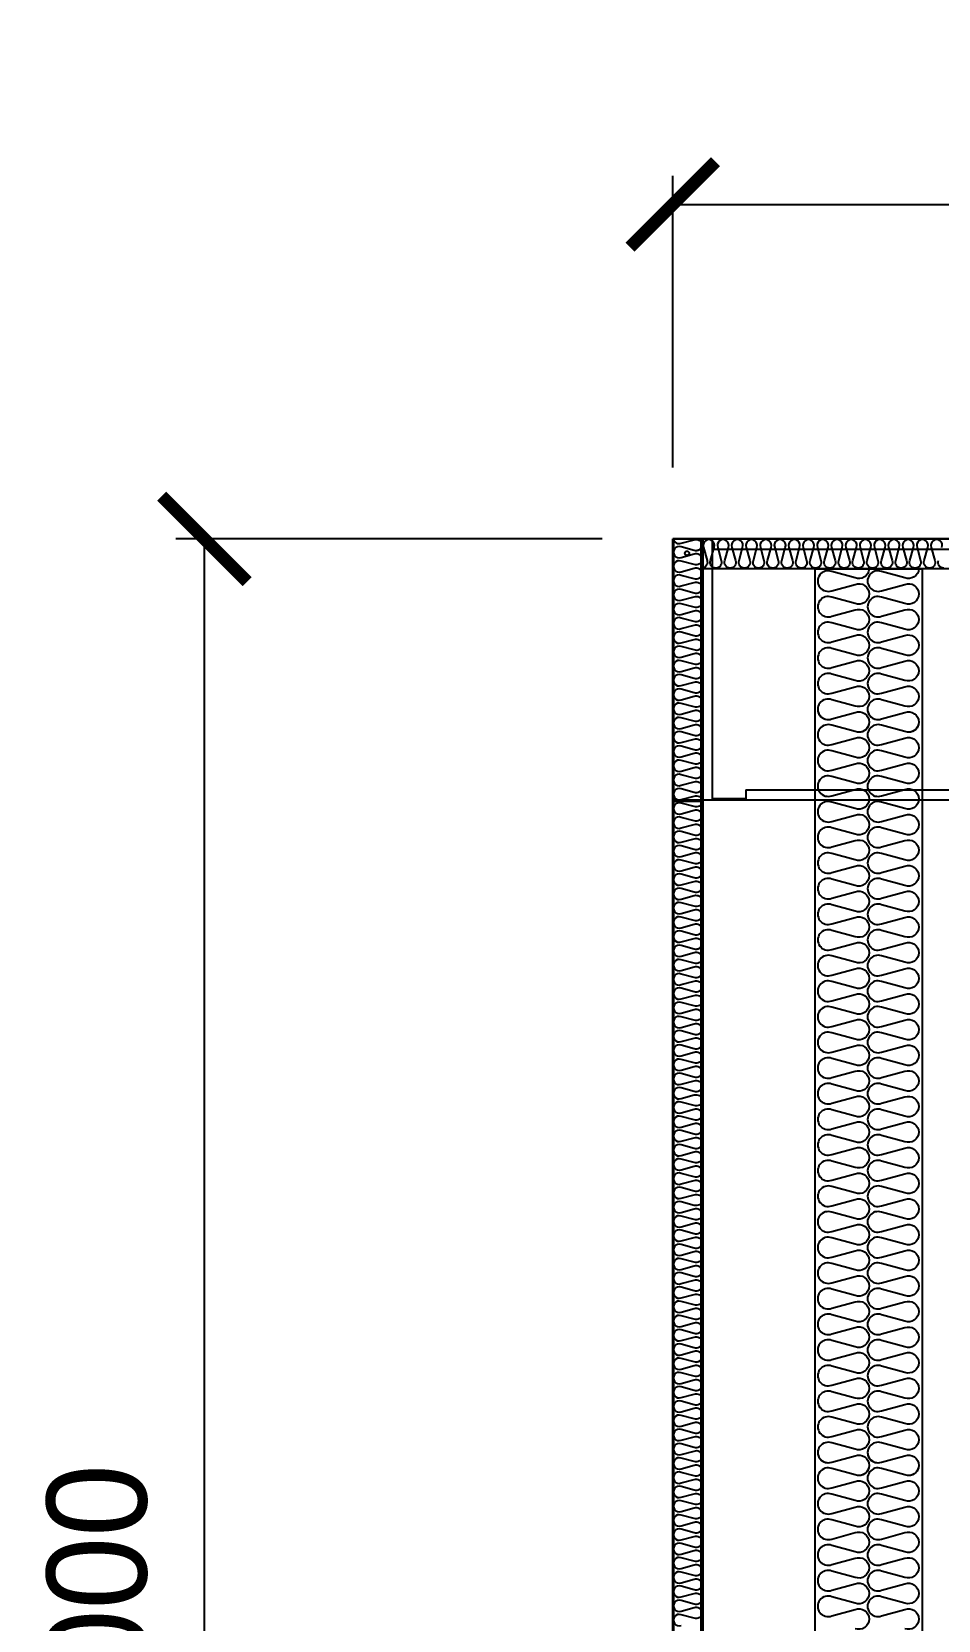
# Model space of a CAD drawing. Header units: millimetres. Extents: x 2686 to 32093, y 2268 to 23063.
# Drawn here: x 6023 to 7293, y 9801 to 12026 of the extents above; entities that cross this region are included whole.
import ezdxf

# ---------------------------------------------------------------- set-up
doc = ezdxf.new("R2010")
doc.units = ezdxf.units.MM
doc.linetypes.add('HIDDEN', pattern=[0.375, 0.25, -0.125])
for name, color, linetype in [('SMS', 220, 'Continuous'), ('냉각탑', 4, 'Continuous'), ('냉각탑_dim', 1, 'Continuous'), ('숨은선', 5, 'HIDDEN')]:
    doc.layers.add(name, color=color, linetype=linetype)
doc.styles.add('HY울릉도L', font='')
doc.styles.get('HY울릉도L').set_extended_font_data('HY울릉도L')
doc.dimstyles.new('성지DIM', dxfattribs={"dimtxt": 3.5, "dimasz": 3, "dimexe": 1, "dimexo": 2.5, "dimgap": 2, "dimtad": 1, "dimdec": 0, "dimzin": 3, "dimdsep": 46, "dimtxsty": 'HY울릉도L', "dimblk": 'ARCHTICK', "dimcen": -2, "dimclrd": 256, "dimclre": 256, "dimclrt": 7, "dimadec": 0, "dimazin": 0, "dimtfac": 1, "dimtdec": 0, "dimtofl": 0, "dimtmove": 0, "dimatfit": 3, "dimfxl": 1, "dimtolj": 1, "dimtzin": 0, "dimlwe": -1, "dimarcsym": 0})

# ---------------------------------------------------------------- blocks, each defined once
blk = doc.blocks.new('_ArchTick')
at = {"color": 0, "linetype": 'ByBlock', "const_width": 0.15}
blk.add_lwpolyline([(-0.5, -0.5), (0.5, 0.5)], dxfattribs=at)
blk = doc.blocks.new('*D286')
at = {"layer": 'Defpoints', "color": 0, "transparency": 16777216}
for p in [(9620.9, 11784.5), (6921.2, 11315.8), (9620.9, 11315.8)]:
    blk.add_point(p, dxfattribs=at)
at = {"layer": '냉각탑_dim', "transparency": 16777216}
for p, q in [((6921.2, 11415.8), (6921.2, 11824.5)), ((9620.9, 11415.8), (9620.9, 11824.5))]:
    blk.add_line(p, q, dxfattribs=at)
at = {"layer": '냉각탑_dim', "lineweight": -2, "transparency": 16777216}
blk.add_line((6921.2, 11784.5), (9620.9, 11784.5), dxfattribs=at)
at = {"layer": '냉각탑_dim', "lineweight": -2, "transparency": 16777216, "xscale": 120, "yscale": 120, "zscale": 120, "rotation": 180}
blk.add_blockref('_ArchTick', (6921.2, 11784.5), dxfattribs=at)
at = {"layer": '냉각탑_dim', "lineweight": -2, "transparency": 16777216, "xscale": 120, "yscale": 120, "zscale": 120}
blk.add_blockref('_ArchTick', (9620.9, 11784.5), dxfattribs=at)
at = {"layer": '냉각탑_dim', "color": 7, "transparency": 16777216, "insert": (8271, 11934.5), "char_height": 140, "attachment_point": 5, "style": 'HY울릉도L'}
blk.add_mtext('\\A1;2700', dxfattribs=at)
blk = doc.blocks.new('*D287')
at = {"layer": 'Defpoints', "color": 0, "transparency": 16777216}
for p in [(6264.9, 11315.8), (6922.1, 11315.8), (6922.1, 8315.8)]:
    blk.add_point(p, dxfattribs=at)
at = {"layer": '냉각탑_dim', "transparency": 16777216}
for p, q in [((6822.1, 11315.8), (6224.9, 11315.8)), ((6822.1, 8315.8), (6224.9, 8315.8))]:
    blk.add_line(p, q, dxfattribs=at)
at = {"layer": '냉각탑_dim', "lineweight": -2, "transparency": 16777216}
blk.add_line((6264.9, 8315.8), (6264.9, 11315.8), dxfattribs=at)
at = {"layer": '냉각탑_dim', "lineweight": -2, "transparency": 16777216, "xscale": 120, "yscale": 120, "zscale": 120}
for p, rotation in [((6264.9, 11315.8), 90), ((6264.9, 8315.8), 270)]:
    blk.add_blockref('_ArchTick', p, dxfattribs=dict(at, rotation=rotation))
at = {"layer": '냉각탑_dim', "color": 7, "transparency": 16777216, "insert": (6114.9, 9815.8), "char_height": 140, "attachment_point": 5, "rotation": 90, "style": 'HY울릉도L'}
blk.add_mtext('\\A1;3000', dxfattribs=at)
blk = doc.blocks.new('SP 200RT')
at = {"color": 7}
for p, q in [((-109298.6, -79919.9), (-109298.6, -82797.9)), ((-109148.6, -79919.9), (-109148.6, -82797.9))]:
    blk.add_line(p, q, dxfattribs=at)
blk.add_line((-109298.6, -79919.9), (-109148.6, -79919.9))
at = {"layer": 'SMS', "color": 5}
for points in [[(-109222.8, -79919.9, -0.504262), (-109242.3, -79932.4), (-109275.2, -79923.4, 1.449198), (-109275.2, -79950.3), (-109242.3, -79941.4, -0.524856), (-109222.8, -79954.8, -0.524856), (-109242.3, -79968.3), (-109275.2, -79959.4, 1.449198), (-109275.2, -79986.2), (-109242.3, -79977.3, -0.524856), (-109222.8, -79990.7, -0.524856), (-109242.3, -80004.2), (-109275.2, -79995.3, 1.449198), (-109275.2, -80022.1), (-109242.3, -80013.2, -0.524856), (-109222.8, -80026.7, -0.524856), (-109242.3, -80040.1), (-109275.2, -80031.2, 1.449198), (-109275.2, -80058), (-109242.3, -80049.1, -0.524856), (-109222.8, -80062.6, -0.524856), (-109242.3, -80076), (-109275.2, -80067.1, 1.449198), (-109275.2, -80093.9), (-109242.3, -80085, -0.524856), (-109222.8, -80098.5, -0.524856), (-109242.3, -80111.9), (-109275.2, -80103, 1.449198), (-109275.2, -80129.9), (-109242.3, -80121, -0.524856), (-109222.8, -80134.4, -0.417249), (-109237.3, -80148.7)], [(-109153.2, -79919.9, -0.504262), (-109172.6, -79932.4), (-109205.5, -79923.4, 1.449198), (-109205.5, -79950.3), (-109172.6, -79941.4, -0.524856), (-109153.2, -79954.8, -0.524856), (-109172.6, -79968.3), (-109205.5, -79959.4, 1.449198), (-109205.5, -79986.2), (-109172.6, -79977.3, -0.524856), (-109153.2, -79990.7, -0.524856), (-109172.6, -80004.2), (-109205.5, -79995.3, 1.449198), (-109205.5, -80022.1), (-109172.6, -80013.2, -0.524856), (-109153.2, -80026.7, -0.524856), (-109172.6, -80040.1), (-109205.5, -80031.2, 1.449198), (-109205.5, -80058), (-109172.6, -80049.1, -0.524856), (-109153.2, -80062.6, -0.524856), (-109172.6, -80076), (-109205.5, -80067.1, 1.449198), (-109205.5, -80093.9), (-109172.6, -80085, -0.524856), (-109153.2, -80098.5, -0.524856), (-109172.6, -80111.9), (-109205.5, -80103, 1.449198), (-109205.5, -80129.9), (-109172.6, -80121, -0.524856), (-109153.2, -80134.4, -0.417249), (-109167.7, -80148.7)], [(-109294.2, -80120, 0.446849), (-109275.2, -80129.9), (-109242.3, -80121, -0.524856), (-109222.8, -80134.4, -0.524856), (-109242.3, -80147.8), (-109275.2, -80138.9, 1.449198), (-109275.2, -80165.8), (-109242.3, -80156.9, -0.524856), (-109222.8, -80170.3, -0.524856), (-109242.3, -80183.7), (-109275.2, -80174.8, 1.449198), (-109275.2, -80201.7), (-109242.3, -80192.8, -0.524856), (-109222.8, -80206.2, -0.524856), (-109242.3, -80219.6), (-109275.2, -80210.7, 1.449198), (-109275.2, -80237.6), (-109242.3, -80228.7, -0.524856), (-109222.8, -80242.1, -0.524856), (-109242.3, -80255.5), (-109275.2, -80246.6, 1.449198), (-109275.2, -80273.5), (-109242.3, -80264.6, -0.524856), (-109222.8, -80278, -0.524856), (-109242.3, -80291.5), (-109275.2, -80282.5, 1.449198), (-109275.2, -80309.4), (-109242.3, -80300.5, -0.524856), (-109222.8, -80313.9, -0.524856), (-109242.3, -80327.4), (-109275.2, -80318.5, 1.449198), (-109275.2, -80345.3), (-109242.3, -80336.4, -0.524856), (-109222.8, -80349.8, -0.524856), (-109242.3, -80363.3), (-109275.2, -80354.4, 1.449198), (-109275.2, -80381.2), (-109242.3, -80372.3, -0.524856), (-109222.8, -80385.8, -0.524856), (-109242.3, -80399.2), (-109275.2, -80390.3, 1.449198), (-109275.2, -80417.1), (-109242.3, -80408.2, -0.524856), (-109222.8, -80421.7, -0.524856), (-109242.3, -80435.1), (-109275.2, -80426.2, 1.449198), (-109275.2, -80453), (-109242.3, -80444.1, -0.524856), (-109222.8, -80457.6, -0.524856), (-109242.3, -80471), (-109275.2, -80462.1, 1.449198), (-109275.2, -80489), (-109242.3, -80480.1, -0.524856), (-109222.8, -80493.5, -0.524856), (-109242.3, -80506.9), (-109275.2, -80498, 1.449198), (-109275.2, -80524.9), (-109242.3, -80516, -0.524856), (-109222.8, -80529.4, -0.524856), (-109242.3, -80542.8), (-109275.2, -80533.9, 1.449198), (-109275.2, -80560.8), (-109242.3, -80551.9, -0.524856), (-109222.8, -80565.3, -0.524856), (-109242.3, -80578.7), (-109275.2, -80569.8, 1.449198), (-109275.2, -80596.7), (-109242.3, -80587.8, -0.524856), (-109222.8, -80601.2, -0.524856), (-109242.3, -80614.6), (-109275.2, -80605.7, 1.449198), (-109275.2, -80632.6), (-109242.3, -80623.7, -0.524856), (-109222.8, -80637.1, -0.524856), (-109242.3, -80650.6), (-109275.2, -80641.6, 1.449198), (-109275.2, -80668.5), (-109242.3, -80659.6, -0.524856), (-109222.8, -80673, -0.524856), (-109242.3, -80686.5), (-109275.2, -80677.6, 1.449198), (-109275.2, -80704.4), (-109242.3, -80695.5, -0.524856), (-109222.8, -80708.9, -0.524856), (-109242.3, -80722.4), (-109275.2, -80713.5, 1.449198), (-109275.2, -80740.3), (-109242.3, -80731.4, -0.524856), (-109222.8, -80744.9, -0.524856), (-109242.3, -80758.3), (-109275.2, -80749.4, 1.449198), (-109275.2, -80776.2), (-109242.3, -80767.3, -0.524856), (-109222.8, -80780.8, -0.524856), (-109242.3, -80794.2), (-109275.2, -80785.3, 1.449198), (-109275.2, -80812.1), (-109242.3, -80803.2, -0.524856), (-109222.8, -80816.7, -0.524856), (-109242.3, -80830.1), (-109275.2, -80821.2, 1.449198), (-109275.2, -80848.1), (-109242.3, -80839.2, -0.524856), (-109222.8, -80852.6, -0.524856), (-109242.3, -80866), (-109275.2, -80857.1, 1.449198), (-109275.2, -80884), (-109242.3, -80875.1, -0.524856), (-109222.8, -80888.5, -0.524856), (-109242.3, -80901.9), (-109275.2, -80893, 1.449198), (-109275.2, -80919.9), (-109242.3, -80911, -0.524856), (-109222.8, -80924.4, -0.524856), (-109242.3, -80937.8), (-109275.2, -80928.9, 1.449198), (-109275.2, -80955.8), (-109242.3, -80946.9, -0.524856), (-109222.8, -80960.3, -0.524856), (-109242.3, -80973.7), (-109275.2, -80964.8, 1.449198), (-109275.2, -80991.7), (-109242.3, -80982.8, -0.524856), (-109222.8, -80996.2, -0.524856), (-109242.3, -81009.7), (-109275.2, -81000.7, 1.449198), (-109275.2, -81027.6), (-109242.3, -81018.7, -0.524856), (-109222.8, -81032.1, -0.524856), (-109242.3, -81045.6), (-109275.2, -81036.7, 1.449198), (-109275.2, -81063.5), (-109242.3, -81054.6, -0.524856), (-109222.8, -81068, -0.524856), (-109242.3, -81081.5), (-109275.2, -81072.6, 1.449198), (-109275.2, -81099.4), (-109242.3, -81090.5, -0.524856), (-109222.8, -81104, -0.524856), (-109242.3, -81117.4), (-109275.2, -81108.5, 1.449198), (-109275.2, -81135.3), (-109242.3, -81126.4, -0.524856), (-109222.8, -81139.9, -0.524856), (-109242.3, -81153.3), (-109275.2, -81144.4, 1.449198), (-109275.2, -81171.2), (-109242.3, -81162.3, -0.524856), (-109222.8, -81175.8, -0.417249), (-109237.3, -81190.1)], [(-109224.5, -80120, 0.446849), (-109205.5, -80129.9), (-109172.6, -80121, -0.524856), (-109153.2, -80134.4, -0.524856), (-109172.6, -80147.8), (-109205.5, -80138.9, 1.449198), (-109205.5, -80165.8), (-109172.6, -80156.9, -0.524856), (-109153.2, -80170.3, -0.524856), (-109172.6, -80183.7), (-109205.5, -80174.8, 1.449198), (-109205.5, -80201.7), (-109172.6, -80192.8, -0.524856), (-109153.2, -80206.2, -0.524856), (-109172.6, -80219.6), (-109205.5, -80210.7, 1.449198), (-109205.5, -80237.6), (-109172.6, -80228.7, -0.524856), (-109153.2, -80242.1, -0.524856), (-109172.6, -80255.5), (-109205.5, -80246.6, 1.449198), (-109205.5, -80273.5), (-109172.6, -80264.6, -0.524856), (-109153.2, -80278, -0.524856), (-109172.6, -80291.5), (-109205.5, -80282.5, 1.449198), (-109205.5, -80309.4), (-109172.6, -80300.5, -0.524856), (-109153.2, -80313.9, -0.524856), (-109172.6, -80327.4), (-109205.5, -80318.5, 1.449198), (-109205.5, -80345.3), (-109172.6, -80336.4, -0.524856), (-109153.2, -80349.8, -0.524856), (-109172.6, -80363.3), (-109205.5, -80354.4, 1.449198), (-109205.5, -80381.2), (-109172.6, -80372.3, -0.524856), (-109153.2, -80385.8, -0.524856), (-109172.6, -80399.2), (-109205.5, -80390.3, 1.449198), (-109205.5, -80417.1), (-109172.6, -80408.2, -0.524856), (-109153.2, -80421.7, -0.524856), (-109172.6, -80435.1), (-109205.5, -80426.2, 1.449198), (-109205.5, -80453), (-109172.6, -80444.1, -0.524856), (-109153.2, -80457.6, -0.524856), (-109172.6, -80471), (-109205.5, -80462.1, 1.449198), (-109205.5, -80489), (-109172.6, -80480.1, -0.524856), (-109153.2, -80493.5, -0.524856), (-109172.6, -80506.9), (-109205.5, -80498, 1.449198), (-109205.5, -80524.9), (-109172.6, -80516, -0.524856), (-109153.2, -80529.4, -0.524856), (-109172.6, -80542.8), (-109205.5, -80533.9, 1.449198), (-109205.5, -80560.8), (-109172.6, -80551.9, -0.524856), (-109153.2, -80565.3, -0.524856), (-109172.6, -80578.7), (-109205.5, -80569.8, 1.449198), (-109205.5, -80596.7), (-109172.6, -80587.8, -0.524856), (-109153.2, -80601.2, -0.524856), (-109172.6, -80614.6), (-109205.5, -80605.7, 1.449198), (-109205.5, -80632.6), (-109172.6, -80623.7, -0.524856), (-109153.2, -80637.1, -0.524856), (-109172.6, -80650.6), (-109205.5, -80641.6, 1.449198), (-109205.5, -80668.5), (-109172.6, -80659.6, -0.524856), (-109153.2, -80673, -0.524856), (-109172.6, -80686.5), (-109205.5, -80677.6, 1.449198), (-109205.5, -80704.4), (-109172.6, -80695.5, -0.524856), (-109153.2, -80708.9, -0.524856), (-109172.6, -80722.4), (-109205.5, -80713.5, 1.449198), (-109205.5, -80740.3), (-109172.6, -80731.4, -0.524856), (-109153.2, -80744.9, -0.524856), (-109172.6, -80758.3), (-109205.5, -80749.4, 1.449198), (-109205.5, -80776.2), (-109172.6, -80767.3, -0.524856), (-109153.2, -80780.8, -0.524856), (-109172.6, -80794.2), (-109205.5, -80785.3, 1.449198), (-109205.5, -80812.1), (-109172.6, -80803.2, -0.524856), (-109153.2, -80816.7, -0.524856), (-109172.6, -80830.1), (-109205.5, -80821.2, 1.449198), (-109205.5, -80848.1), (-109172.6, -80839.2, -0.524856), (-109153.2, -80852.6, -0.524856), (-109172.6, -80866), (-109205.5, -80857.1, 1.449198), (-109205.5, -80884), (-109172.6, -80875.1, -0.524856), (-109153.2, -80888.5, -0.524856), (-109172.6, -80901.9), (-109205.5, -80893, 1.449198), (-109205.5, -80919.9), (-109172.6, -80911, -0.524856), (-109153.2, -80924.4, -0.524856), (-109172.6, -80937.8), (-109205.5, -80928.9, 1.449198), (-109205.5, -80955.8), (-109172.6, -80946.9, -0.524856), (-109153.2, -80960.3, -0.524856), (-109172.6, -80973.7), (-109205.5, -80964.8, 1.449198), (-109205.5, -80991.7), (-109172.6, -80982.8, -0.524856), (-109153.2, -80996.2, -0.524856), (-109172.6, -81009.7), (-109205.5, -81000.7, 1.449198), (-109205.5, -81027.6), (-109172.6, -81018.7, -0.524856), (-109153.2, -81032.1, -0.524856), (-109172.6, -81045.6), (-109205.5, -81036.7, 1.449198), (-109205.5, -81063.5), (-109172.6, -81054.6, -0.524856), (-109153.2, -81068, -0.524856), (-109172.6, -81081.5), (-109205.5, -81072.6, 1.449198), (-109205.5, -81099.4), (-109172.6, -81090.5, -0.524856), (-109153.2, -81104, -0.524856), (-109172.6, -81117.4), (-109205.5, -81108.5, 1.449198), (-109205.5, -81135.3), (-109172.6, -81126.4, -0.524856), (-109153.2, -81139.9, -0.524856), (-109172.6, -81153.3), (-109205.5, -81144.4, 1.449198), (-109205.5, -81171.2), (-109172.6, -81162.3, -0.524856), (-109153.2, -81175.8, -0.417249), (-109167.7, -81190.1)], [(-109294.2, -81161.4, 0.446849), (-109275.2, -81171.2), (-109242.3, -81162.3, -0.524856), (-109222.8, -81175.8, -0.524856), (-109242.3, -81189.2), (-109275.2, -81180.3, 1.449198), (-109275.2, -81207.2), (-109242.3, -81198.3, -0.524856), (-109222.8, -81211.7, -0.524856), (-109242.3, -81225.1), (-109275.2, -81216.2, 1.449198), (-109275.2, -81243.1), (-109242.3, -81234.2, -0.524856), (-109222.8, -81247.6, -0.524856), (-109242.3, -81261), (-109275.2, -81252.1, 1.449198), (-109275.2, -81279), (-109242.3, -81270.1, -0.524856), (-109222.8, -81283.5, -0.524856), (-109242.3, -81296.9), (-109275.2, -81288, 1.449198), (-109275.2, -81314.9), (-109242.3, -81306, -0.524856), (-109222.8, -81319.4, -0.524856), (-109242.3, -81332.8), (-109275.2, -81323.9, 1.449198), (-109275.2, -81350.8), (-109242.3, -81341.9, -0.524856), (-109222.8, -81355.3, -0.524856), (-109242.3, -81368.8), (-109275.2, -81359.8, 1.449198), (-109275.2, -81386.7), (-109242.3, -81377.8, -0.524856), (-109222.8, -81391.2, -0.524856), (-109242.3, -81404.7)], [(-109224.5, -81161.4, 0.446849), (-109205.5, -81171.2), (-109172.6, -81162.3, -0.524856), (-109153.2, -81175.8, -0.524856), (-109172.6, -81189.2), (-109205.5, -81180.3, 1.449198), (-109205.5, -81207.2), (-109172.6, -81198.3, -0.524856), (-109153.2, -81211.7, -0.524856), (-109172.6, -81225.1), (-109205.5, -81216.2, 1.449198), (-109205.5, -81243.1), (-109172.6, -81234.2, -0.524856), (-109153.2, -81247.6, -0.524856), (-109172.6, -81261), (-109205.5, -81252.1, 1.449198), (-109205.5, -81279), (-109172.6, -81270.1, -0.524856), (-109153.2, -81283.5, -0.524856), (-109172.6, -81296.9), (-109205.5, -81288, 1.449198), (-109205.5, -81314.9), (-109172.6, -81306, -0.524856), (-109153.2, -81319.4, -0.524856), (-109172.6, -81332.8), (-109205.5, -81323.9, 1.449198), (-109205.5, -81350.8), (-109172.6, -81341.9, -0.524856), (-109153.2, -81355.3, -0.524856), (-109172.6, -81368.8), (-109205.5, -81359.8, 1.449198), (-109205.5, -81386.7), (-109172.6, -81377.8, -0.524856), (-109153.2, -81391.2, -0.524856), (-109172.6, -81404.7)]]:
    blk.add_lwpolyline(points, format="xyb", dxfattribs=at)
blk = doc.blocks.new('3')
for p, q in [((8776.2, 11315.8), (6921.2, 11315.8)), ((6921.2, 11315.8), (6921.2, 8315.8)), ((6922.1, 11315.8), (6922.1, 10950.2)), ((6922.1, 11315.8), (6960.5, 11315.8)), ((6960.5, 11315.8), (6960.5, 10950.2)), ((6962.4, 11315.8), (6962.4, 10950.2)), ((6962.4, 11315.8), (9620.9, 11315.8)), ((6976.5, 11315.8), (6976.5, 10950.2)), ((6976.5, 11301.7), (9620.9, 11301.7)), ((6922.1, 10950.2), (6960.5, 10950.2)), ((6962.4, 10950.2), (9620.9, 10950.2)), ((6976.5, 10952), (7023.4, 10952)), ((7023.4, 10964.2), (9620.9, 10964.2)), ((7023.4, 10964.2), (7023.4, 10950.2)), ((6922.1, 10948.3), (6922.1, 8786.4)), ((6922.1, 10948.3), (6960.5, 10948.3)), ((6960.5, 10948.3), (6960.5, 8786.4))]:
    blk.add_line(p, q)
at = {"color": 7}
for p, q in [((6921.2, 11315.8), (8776.2, 11315.8)), ((6921.2, 11315.8), (6921.2, 8315.8)), ((6963.2, 11315.8), (6963.2, 8395.8)), ((9579.2, 11273.8), (6963.2, 11273.8))]:
    blk.add_line(p, q, dxfattribs=at)
at = {"ltscale": 500}
blk.add_lwpolyline([(6921.2, 11315.8), (9620.9, 11315.8), (9620.9, 8315.8), (6921.2, 8315.8)], close=True, dxfattribs=at)
blk.add_circle((6941.2, 11295.8), 3)
at = {"layer": 'SMS', "color": 5}
for points in [[(6922.3, 11315.8, 0.468181), (6932.9, 11309.8), (6951.2, 11314.7, -0.524856), (6962, 11307.3, -0.524856), (6951.2, 11299.8), (6932.9, 11304.7, 1.449198), (6932.9, 11289.8), (6951.2, 11294.8, -0.524856), (6962, 11287.3, -0.524856), (6951.2, 11279.9), (6932.9, 11284.8, 1.449198), (6932.9, 11269.9), (6951.2, 11274.8, -0.524856), (6962, 11267.4, -0.524856), (6951.2, 11259.9), (6932.9, 11264.8, 1.449198), (6932.9, 11249.9), (6951.2, 11254.9, -0.524856), (6962, 11247.4, -0.524856), (6951.2, 11240), (6932.9, 11244.9, 1.449198), (6932.9, 11230), (6951.2, 11234.9, -0.524856), (6962, 11227.5, -0.524856), (6951.2, 11220), (6932.9, 11224.9, 1.449198), (6932.9, 11210), (6951.2, 11215, -0.524856), (6962, 11207.5, -0.524856), (6951.2, 11200.1), (6932.9, 11205, 1.449198), (6932.9, 11190.1), (6951.2, 11195, -0.524856), (6962, 11187.6, -0.524856), (6951.2, 11180.1), (6932.9, 11185, 1.449198), (6932.9, 11170.1), (6951.2, 11175.1, -0.524856), (6962, 11167.6, -0.524856), (6951.2, 11160.2), (6932.9, 11165.1, 1.449198), (6932.9, 11150.2), (6951.2, 11155.1, -0.524856), (6962, 11147.7, -0.524856), (6951.2, 11140.2), (6932.9, 11145.1, 1.449198), (6932.9, 11130.2), (6951.2, 11135.2, -0.524856), (6962, 11127.7, -0.524856), (6951.2, 11120.3), (6932.9, 11125.2, 1.449198), (6932.9, 11110.3), (6951.2, 11115.2, -0.524856), (6962, 11107.8, -0.524856), (6951.2, 11100.3), (6932.9, 11105.2, 1.449198), (6932.9, 11090.3), (6951.2, 11095.3, -0.524856), (6962, 11087.8, -0.524856), (6951.2, 11080.4), (6932.9, 11085.3, 1.449198), (6932.9, 11070.4), (6951.2, 11075.3, -0.524856), (6962, 11067.9, -0.524856), (6951.2, 11060.4), (6932.9, 11065.3, 1.449198), (6932.9, 11050.4), (6951.2, 11055.4, -0.524856), (6962, 11047.9, -0.524856), (6951.2, 11040.5), (6932.9, 11045.4, 1.449198), (6932.9, 11030.5), (6951.2, 11035.4, -0.524856), (6962, 11028, -0.524856), (6951.2, 11020.5), (6932.9, 11025.4, 1.449198), (6932.9, 11010.5), (6951.2, 11015.5, -0.524856), (6962, 11008, -0.524856), (6951.2, 11000.6), (6932.9, 11005.5, 1.449198), (6932.9, 10990.6), (6951.2, 10995.5, -0.524856), (6962, 10988.1, -0.524856), (6951.2, 10980.6), (6932.9, 10985.5, 1.449198), (6932.9, 10970.6), (6951.2, 10975.6, -0.524856), (6962, 10968.1, -0.524856), (6951.2, 10960.7), (6932.9, 10965.6, 1.449198), (6932.9, 10950.7), (6951.2, 10955.6, -0.524856), (6962, 10948.2, -0.524856), (6951.2, 10940.7), (6932.9, 10945.6, 1.449198), (6932.9, 10930.7), (6951.2, 10935.7, -0.524856), (6962, 10928.2, -0.524856), (6951.2, 10920.8), (6932.9, 10925.7, 1.449198), (6932.9, 10910.8), (6951.2, 10915.7, -0.524856), (6962, 10908.3, -0.524856), (6951.2, 10900.8), (6932.9, 10905.7, 1.449198), (6932.9, 10890.8), (6951.2, 10895.8, -0.524856), (6962, 10888.3, -0.524856), (6951.2, 10880.9), (6932.9, 10885.8, 1.449198), (6932.9, 10870.9), (6951.2, 10875.8, -0.524856), (6962, 10868.4, -0.524856), (6951.2, 10860.9), (6932.9, 10865.8, 1.449198), (6932.9, 10850.9), (6951.2, 10855.9, -0.524856), (6962, 10848.4, -0.524856), (6951.2, 10841), (6932.9, 10845.9, 1.449198), (6932.9, 10831), (6951.2, 10835.9, -0.524856), (6962, 10828.5, -0.524856), (6951.2, 10821), (6932.9, 10825.9, 1.449198), (6932.9, 10811), (6951.2, 10816, -0.524856), (6962, 10808.5, -0.524856), (6951.2, 10801.1), (6932.9, 10806, 1.449198), (6932.9, 10791.1), (6951.2, 10796, -0.524856), (6962, 10788.6, -0.524856), (6951.2, 10781.1), (6932.9, 10786, 1.449198), (6932.9, 10771.1), (6951.2, 10776.1, -0.524856), (6962, 10768.6, -0.524856), (6951.2, 10761.2), (6932.9, 10766.1, 1.449198), (6932.9, 10751.2), (6951.2, 10756.1, -0.524856), (6962, 10748.7, -0.417249), (6954, 10740.7)], [(6922.3, 11315.8, 0.468181), (6932.9, 11309.8), (6951.2, 11314.7, -0.524856), (6962, 11307.3, -0.417249), (6954, 11299.3)], [(7069.5, 11314.6, 0.446849), (7064, 11304), (7068.9, 11285.7, -0.524856), (7061.5, 11274.9, -0.524856), (7054, 11285.7), (7059, 11304, 1.449198), (7044.1, 11304), (7049, 11285.7, -0.524856), (7041.5, 11274.9, -0.524856), (7034.1, 11285.7), (7039, 11304, 1.449198), (7024.1, 11304), (7029, 11285.7, -0.524856), (7021.6, 11274.9, -0.524856), (7014.1, 11285.7), (7019.1, 11304, 1.449198), (7004.2, 11304), (7009.1, 11285.7, -0.524856), (7001.6, 11274.9, -0.524856), (6994.2, 11285.7), (6999.1, 11304, 1.449198), (6984.2, 11304), (6989.1, 11285.7, -0.524856), (6981.7, 11274.9, -0.524856), (6974.2, 11285.7), (6979.2, 11304, 1.449198), (6964.3, 11304), (6969.2, 11285.7, -0.468559), (6963.2, 11275.1, -0.468559)], [(7300.9, 11274.9, -0.524856), (7293.4, 11285.7)], [(7298.4, 11304, 1.449198), (7283.5, 11304), (7288.4, 11285.7, -0.524856), (7280.9, 11274.9, -0.524856), (7273.5, 11285.7), (7278.4, 11304, 1.449198), (7263.5, 11304), (7268.4, 11285.7, -0.524856), (7261, 11274.9, -0.524856), (7253.5, 11285.7), (7258.5, 11304, 1.449198), (7243.6, 11304), (7248.5, 11285.7, -0.524856), (7241, 11274.9, -0.524856), (7233.6, 11285.7), (7238.5, 11304, 1.449198), (7223.6, 11304), (7228.5, 11285.7, -0.524856), (7221.1, 11274.9, -0.524856), (7213.6, 11285.7), (7218.6, 11304, 1.449198), (7203.7, 11304), (7208.6, 11285.7, -0.524856), (7201.1, 11274.9, -0.524856), (7193.7, 11285.7), (7198.6, 11304, 1.449198), (7183.7, 11304), (7188.6, 11285.7, -0.524856), (7181.2, 11274.9, -0.524856), (7173.7, 11285.7), (7178.7, 11304, 1.449198), (7163.8, 11304), (7168.7, 11285.7, -0.524856), (7161.2, 11274.9, -0.524856), (7153.8, 11285.7), (7158.7, 11304, 1.449198), (7143.8, 11304), (7148.7, 11285.7, -0.524856), (7141.3, 11274.9, -0.524856), (7133.8, 11285.7), (7138.8, 11304, 1.449198), (7123.9, 11304), (7128.8, 11285.7, -0.524856), (7121.3, 11274.9, -0.524856), (7113.9, 11285.7), (7118.8, 11304, 1.449198), (7103.9, 11304), (7108.8, 11285.7, -0.524856), (7101.4, 11274.9, -0.524856), (7093.9, 11285.7), (7098.9, 11304, 1.449198), (7084, 11304), (7088.9, 11285.7, -0.524856), (7081.4, 11274.9, -0.524856), (7074, 11285.7), (7078.9, 11304, 1.449198), (7064, 11304), (7068.9, 11285.7, -0.524856), (7061.5, 11274.9, -0.417249), (7053.5, 11283)], [(6922.4, 10756.6, 0.446849), (6932.9, 10751.2), (6951.2, 10756.1, -0.524856), (6962, 10748.7, -0.524856), (6951.2, 10741.2), (6932.9, 10746.1, 1.449198), (6932.9, 10731.2), (6951.2, 10736.2, -0.524856), (6962, 10728.7, -0.524856), (6951.2, 10721.3), (6932.9, 10726.2, 1.449198), (6932.9, 10711.3), (6951.2, 10716.2, -0.524856), (6962, 10708.8, -0.524856), (6951.2, 10701.3), (6932.9, 10706.2, 1.449198), (6932.9, 10691.3), (6951.2, 10696.3, -0.524856), (6962, 10688.8, -0.524856), (6951.2, 10681.4), (6932.9, 10686.3, 1.449198), (6932.9, 10671.4), (6951.2, 10676.3, -0.524856), (6962, 10668.9, -0.524856), (6951.2, 10661.4), (6932.9, 10666.3, 1.449198), (6932.9, 10651.4), (6951.2, 10656.4, -0.524856), (6962, 10648.9, -0.524856), (6951.2, 10641.5), (6932.9, 10646.4, 1.449198), (6932.9, 10631.5), (6951.2, 10636.4, -0.524856), (6962, 10629, -0.524856), (6951.2, 10621.5), (6932.9, 10626.4, 1.449198), (6932.9, 10611.5), (6951.2, 10616.5, -0.524856), (6962, 10609, -0.524856), (6951.2, 10601.6), (6932.9, 10606.5, 1.449198), (6932.9, 10591.6), (6951.2, 10596.5, -0.524856), (6962, 10589.1, -0.524856), (6951.2, 10581.6), (6932.9, 10586.5, 1.449198), (6932.9, 10571.6), (6951.2, 10576.6, -0.524856), (6962, 10569.1, -0.524856), (6951.2, 10561.7), (6932.9, 10566.6, 1.449198), (6932.9, 10551.7), (6951.2, 10556.6, -0.524856), (6962, 10549.2, -0.524856), (6951.2, 10541.7), (6932.9, 10546.6, 1.449198), (6932.9, 10531.7), (6951.2, 10536.7, -0.524856), (6962, 10529.2, -0.524856), (6951.2, 10521.8), (6932.9, 10526.7, 1.449198), (6932.9, 10511.8), (6951.2, 10516.7, -0.524856), (6962, 10509.3, -0.524856), (6951.2, 10501.8), (6932.9, 10506.7, 1.449198), (6932.9, 10491.8), (6951.2, 10496.8, -0.524856), (6962, 10489.3, -0.524856), (6951.2, 10481.9), (6932.9, 10486.8, 1.449198), (6932.9, 10471.9), (6951.2, 10476.8, -0.524856), (6962, 10469.4, -0.524856), (6951.2, 10461.9), (6932.9, 10466.8, 1.449198), (6932.9, 10451.9), (6951.2, 10456.9, -0.524856), (6962, 10449.4, -0.524856), (6951.2, 10442), (6932.9, 10446.9, 1.449198), (6932.9, 10432), (6951.2, 10436.9, -0.524856), (6962, 10429.5, -0.524856), (6951.2, 10422), (6932.9, 10426.9, 1.449198), (6932.9, 10412), (6951.2, 10417, -0.524856), (6962, 10409.5, -0.524856), (6951.2, 10402.1), (6932.9, 10407, 1.449198), (6932.9, 10392.1), (6951.2, 10397, -0.524856), (6962, 10389.6, -0.524856), (6951.2, 10382.1), (6932.9, 10387, 1.449198), (6932.9, 10372.1), (6951.2, 10377.1, -0.524856), (6962, 10369.6, -0.524856), (6951.2, 10362.2), (6932.9, 10367.1, 1.449198), (6932.9, 10352.2), (6951.2, 10357.1, -0.524856), (6962, 10349.7, -0.524856), (6951.2, 10342.2), (6932.9, 10347.1, 1.449198), (6932.9, 10332.2), (6951.2, 10337.2, -0.524856), (6962, 10329.7, -0.524856), (6951.2, 10322.3), (6932.9, 10327.2, 1.449198), (6932.9, 10312.3), (6951.2, 10317.2, -0.524856), (6962, 10309.8, -0.524856), (6951.2, 10302.3), (6932.9, 10307.2, 1.449198), (6932.9, 10292.3), (6951.2, 10297.3, -0.524856), (6962, 10289.8, -0.524856), (6951.2, 10282.4), (6932.9, 10287.3, 1.449198), (6932.9, 10272.4), (6951.2, 10277.3, -0.524856), (6962, 10269.9, -0.524856), (6951.2, 10262.4), (6932.9, 10267.3, 1.449198), (6932.9, 10252.4), (6951.2, 10257.4, -0.524856), (6962, 10249.9, -0.524856), (6951.2, 10242.5), (6932.9, 10247.4, 1.449198), (6932.9, 10232.5), (6951.2, 10237.4, -0.524856), (6962, 10230, -0.524856), (6951.2, 10222.5), (6932.9, 10227.4, 1.449198), (6932.9, 10212.5), (6951.2, 10217.5, -0.524856), (6962, 10210, -0.524856), (6951.2, 10202.6), (6932.9, 10207.5, 1.449198), (6932.9, 10192.6), (6951.2, 10197.5, -0.524856), (6962, 10190.1, -0.524856), (6951.2, 10182.6), (6932.9, 10187.5, 1.449198), (6932.9, 10172.6), (6951.2, 10177.6, -0.524856), (6962, 10170.1, -0.417249), (6954, 10162.1)], [(6922.4, 10178.1, 0.446849), (6932.9, 10172.6), (6951.2, 10177.6, -0.524856), (6962, 10170.1, -0.524856), (6951.2, 10162.7), (6932.9, 10167.6, 1.449198), (6932.9, 10152.7), (6951.2, 10157.6, -0.524856), (6962, 10150.2, -0.524856), (6951.2, 10142.7), (6932.9, 10147.6, 1.449198), (6932.9, 10132.7), (6951.2, 10137.7, -0.524856), (6962, 10130.2, -0.524856), (6951.2, 10122.8), (6932.9, 10127.7, 1.449198), (6932.9, 10112.8), (6951.2, 10117.7, -0.524856), (6962, 10110.3, -0.524856), (6951.2, 10102.8), (6932.9, 10107.7, 1.449198), (6932.9, 10092.8), (6951.2, 10097.8, -0.524856), (6962, 10090.3, -0.524856), (6951.2, 10082.9), (6932.9, 10087.8, 1.449198), (6932.9, 10072.9), (6951.2, 10077.8, -0.524856), (6962, 10070.4, -0.524856), (6951.2, 10062.9), (6932.9, 10067.8, 1.449198), (6932.9, 10052.9), (6951.2, 10057.9, -0.524856), (6962, 10050.4, -0.524856), (6951.2, 10043), (6932.9, 10047.9, 1.449198), (6932.9, 10033), (6951.2, 10037.9, -0.524856), (6962, 10030.5, -0.524856), (6951.2, 10023), (6932.9, 10027.9, 1.449198), (6932.9, 10013), (6951.2, 10018, -0.524856), (6962, 10010.5, -0.524856), (6951.2, 10003.1), (6932.9, 10008, 1.449198), (6932.9, 9993.1), (6951.2, 9998, -0.524856), (6962, 9990.6, -0.524856), (6951.2, 9983.1), (6932.9, 9988, 1.449198), (6932.9, 9973.1), (6951.2, 9978.1, -0.524856), (6962, 9970.6, -0.524856), (6951.2, 9963.2), (6932.9, 9968.1, 1.449198), (6932.9, 9953.2), (6951.2, 9958.1, -0.524856), (6962, 9950.7, -0.524856), (6951.2, 9943.2), (6932.9, 9948.1, 1.449198), (6932.9, 9933.2), (6951.2, 9938.2, -0.524856), (6962, 9930.7, -0.524856), (6951.2, 9923.3), (6932.9, 9928.2, 1.449198), (6932.9, 9913.3), (6951.2, 9918.2, -0.524856), (6962, 9910.8, -0.524856), (6951.2, 9903.3), (6932.9, 9908.2, 1.449198), (6932.9, 9893.3), (6951.2, 9898.3, -0.524856), (6962, 9890.8, -0.524856), (6951.2, 9883.4), (6932.9, 9888.3, 1.449198), (6932.9, 9873.4), (6951.2, 9878.3, -0.524856), (6962, 9870.9, -0.524856), (6951.2, 9863.4), (6932.9, 9868.3, 1.449198), (6932.9, 9853.4), (6951.2, 9858.4, -0.524856), (6962, 9850.9, -0.524856), (6951.2, 9843.5), (6932.9, 9848.4, 1.449198), (6932.9, 9833.5), (6951.2, 9838.4, -0.524856), (6962, 9831, -0.524856), (6951.2, 9823.5), (6932.9, 9828.4, 1.449198), (6932.9, 9813.5), (6951.2, 9818.5, -0.524856), (6962, 9811, -0.524856), (6951.2, 9803.6), (6932.9, 9808.5, 1.449198), (6932.9, 9793.6)]]:
    blk.add_lwpolyline(points, format="xyb", dxfattribs=at)
at = {"layer": '냉각탑', "color": 6, "linetype": 'HIDDEN'}
blk.add_line((6922.1, 8315.8), (6922.1, 11315.8), dxfattribs=at)
at = {"layer": '냉각탑', "ltscale": 30}
blk.add_line((6922.1, 8315.8), (6922.1, 11315.8), dxfattribs=at)
at = {"layer": '숨은선', "ltscale": 4}
blk.add_lwpolyline([(7001.3, 11275.8, -0.005236), (7001.1, 11275.8, -0.005236)], format="xyb", dxfattribs=at)
blk.add_blockref('SP 200RT', (116419.1, 91193.6))

msp = doc.modelspace()

# ---------------------------------------------------------------- block references
msp.add_blockref('3', (0, 0))

# ---------------------------------------------------------------- dimensions: what is measured, and where the dimension line sits
at = {"layer": '냉각탑_dim'}
dim = msp.add_linear_dim(base=(9620.9, 11784.5), p1=(6921.2, 11315.8), p2=(9620.9, 11315.8), dimstyle='성지DIM', override={"dimscale": 40}, dxfattribs=at)
dim.commit()
dim.dimension.update_dxf_attribs({"geometry": '*D286', "text_midpoint": (8271, 11934.5)})
dim = msp.add_linear_dim(base=(6264.9, 11315.8), p1=(6922.1, 8315.8), p2=(6922.1, 11315.8), angle=90, dimstyle='성지DIM', override={"dimscale": 40}, dxfattribs=at)
dim.commit()
dim.dimension.update_dxf_attribs({"geometry": '*D287', "text_midpoint": (6114.9, 9815.8)})

doc.saveas('drawing.dxf')
